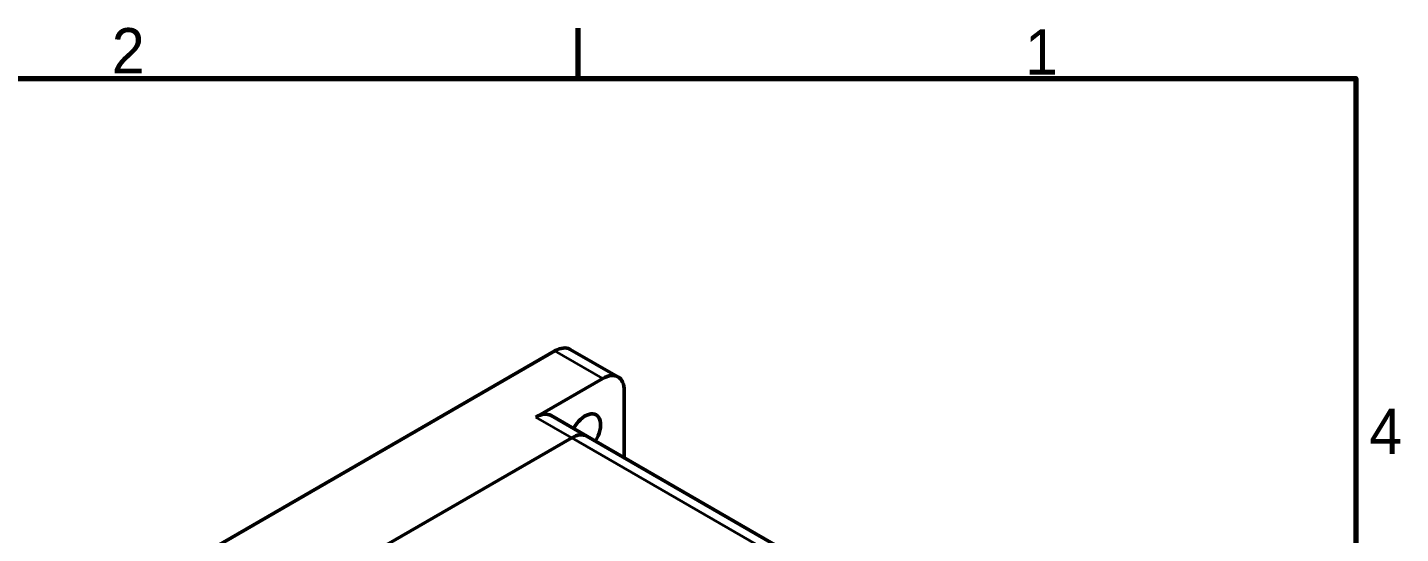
# Model space of a CAD drawing. Header units: millimetres. Extents: x 851 to 2938, y -145 to 588.
# Drawn here: x 1441 to 1644.1, y 501.4 to 576.3 of the extents above; entities that cross this region are included whole.
import ezdxf

# ---------------------------------------------------------------- set-up
doc = ezdxf.new("R2010")
doc.units = ezdxf.units.MM
doc.header["$LTSCALE"] = 2
doc.layers.get('0').update_dxf_attribs({"lineweight": 25})
for name, color, linetype, lineweight in [('경계(ISO)', 7, 'Continuous', 70), ('외형선(ISO)', 7, 'Continuous', 50), ('좁은 외형선(ISO)', 7, 'Continuous', 35)]:
    doc.layers.add(name, color=color, linetype=linetype, lineweight=lineweight)
doc.styles.get("Standard").update_dxf_attribs({"font": ''})
doc.styles.get('Standard').set_extended_font_data('Gulim')

# ---------------------------------------------------------------- blocks, each defined once
blk = doc.blocks.new('경계 Default Border')
at = {"layer": '경계(ISO)'}
blk.add_line((350, 287), (350, 290.9), dxfattribs=at)
at = {"layer": '경계(ISO)', "flags": 128}
blk.add_lwpolyline([(10, 10), (10, 287), (410, 287), (410, 10), (10, 10)], dxfattribs=at)
at = {"layer": '경계(ISO)', "char_height": 3.5, "attachment_point": 7}
for s, insert in [('2', (314.01, 287.4)), ('1', (384.47, 287.31)), ('4', (411.03, 258.04))]:
    blk.add_mtext(s, dxfattribs=dict(at, insert=insert))

msp = doc.modelspace()

# ---------------------------------------------------------------- linework, layer by layer
at = {"layer": '외형선(ISO)', "color": 0}
for p, q in [((1464.6263, 497.0329), (1519.0735, 528.4681)), ((1528.3946, 524.6085), (1521.3235, 528.6909)), ((1526.1446, 524.3856), (1516.2451, 518.6701)), ((1529.3266, 512.6394), (1529.3266, 522.5485)), ((1523.7984, 515.8311), (1518.4951, 518.893)), ((1521.5484, 515.6082), (1486.9002, 495.6041)), ((1486.9002, 495.6041), (1521.5484, 515.6082)), ((1567.6096, 490.5367), (1523.7984, 515.8311))]:
    msp.add_line(p, q, dxfattribs=at)
for centre, major_axis, start_param, end_param in [((1519.0735, 524.7938), (2.25, 3.8971), 0, 0.78539816), ((1526.1446, 520.7113), (2.25, 3.8971), 5.49778714, 7.06858347), ((1516.2451, 514.9959), (2.25, 3.8971), 0, 0.78539816), ((1523.5283, 516.1798), (1.625, 2.8146), 4.66101107, 7.90535954), ((1521.5484, 511.934), (2.25, 3.8971), 0, 0.78539816), ((1521.5484, 511.934), (2.25, 3.8971), 0, 0.78539816)]:
    msp.add_ellipse(centre, major_axis=major_axis, ratio=0.57735027, start_param=start_param, end_param=end_param, dxfattribs=at)
at = {"layer": '좁은 외형선(ISO)', "color": 0}
for p, q in [((1526.1446, 524.3856), (1519.0735, 528.4681)), ((1521.5484, 515.6082), (1516.2451, 518.6701)), ((1566.2916, 489.7758), (1521.5484, 515.6082))]:
    msp.add_line(p, q, dxfattribs=at)

# ---------------------------------------------------------------- block references
at = {"color": 0, "xscale": 1.9171971, "yscale": 1.9171971, "zscale": 1.9171971}
msp.add_blockref('경계 Default Border', (851.4918, 18.5123), dxfattribs=at)

doc.saveas('drawing.dxf')
